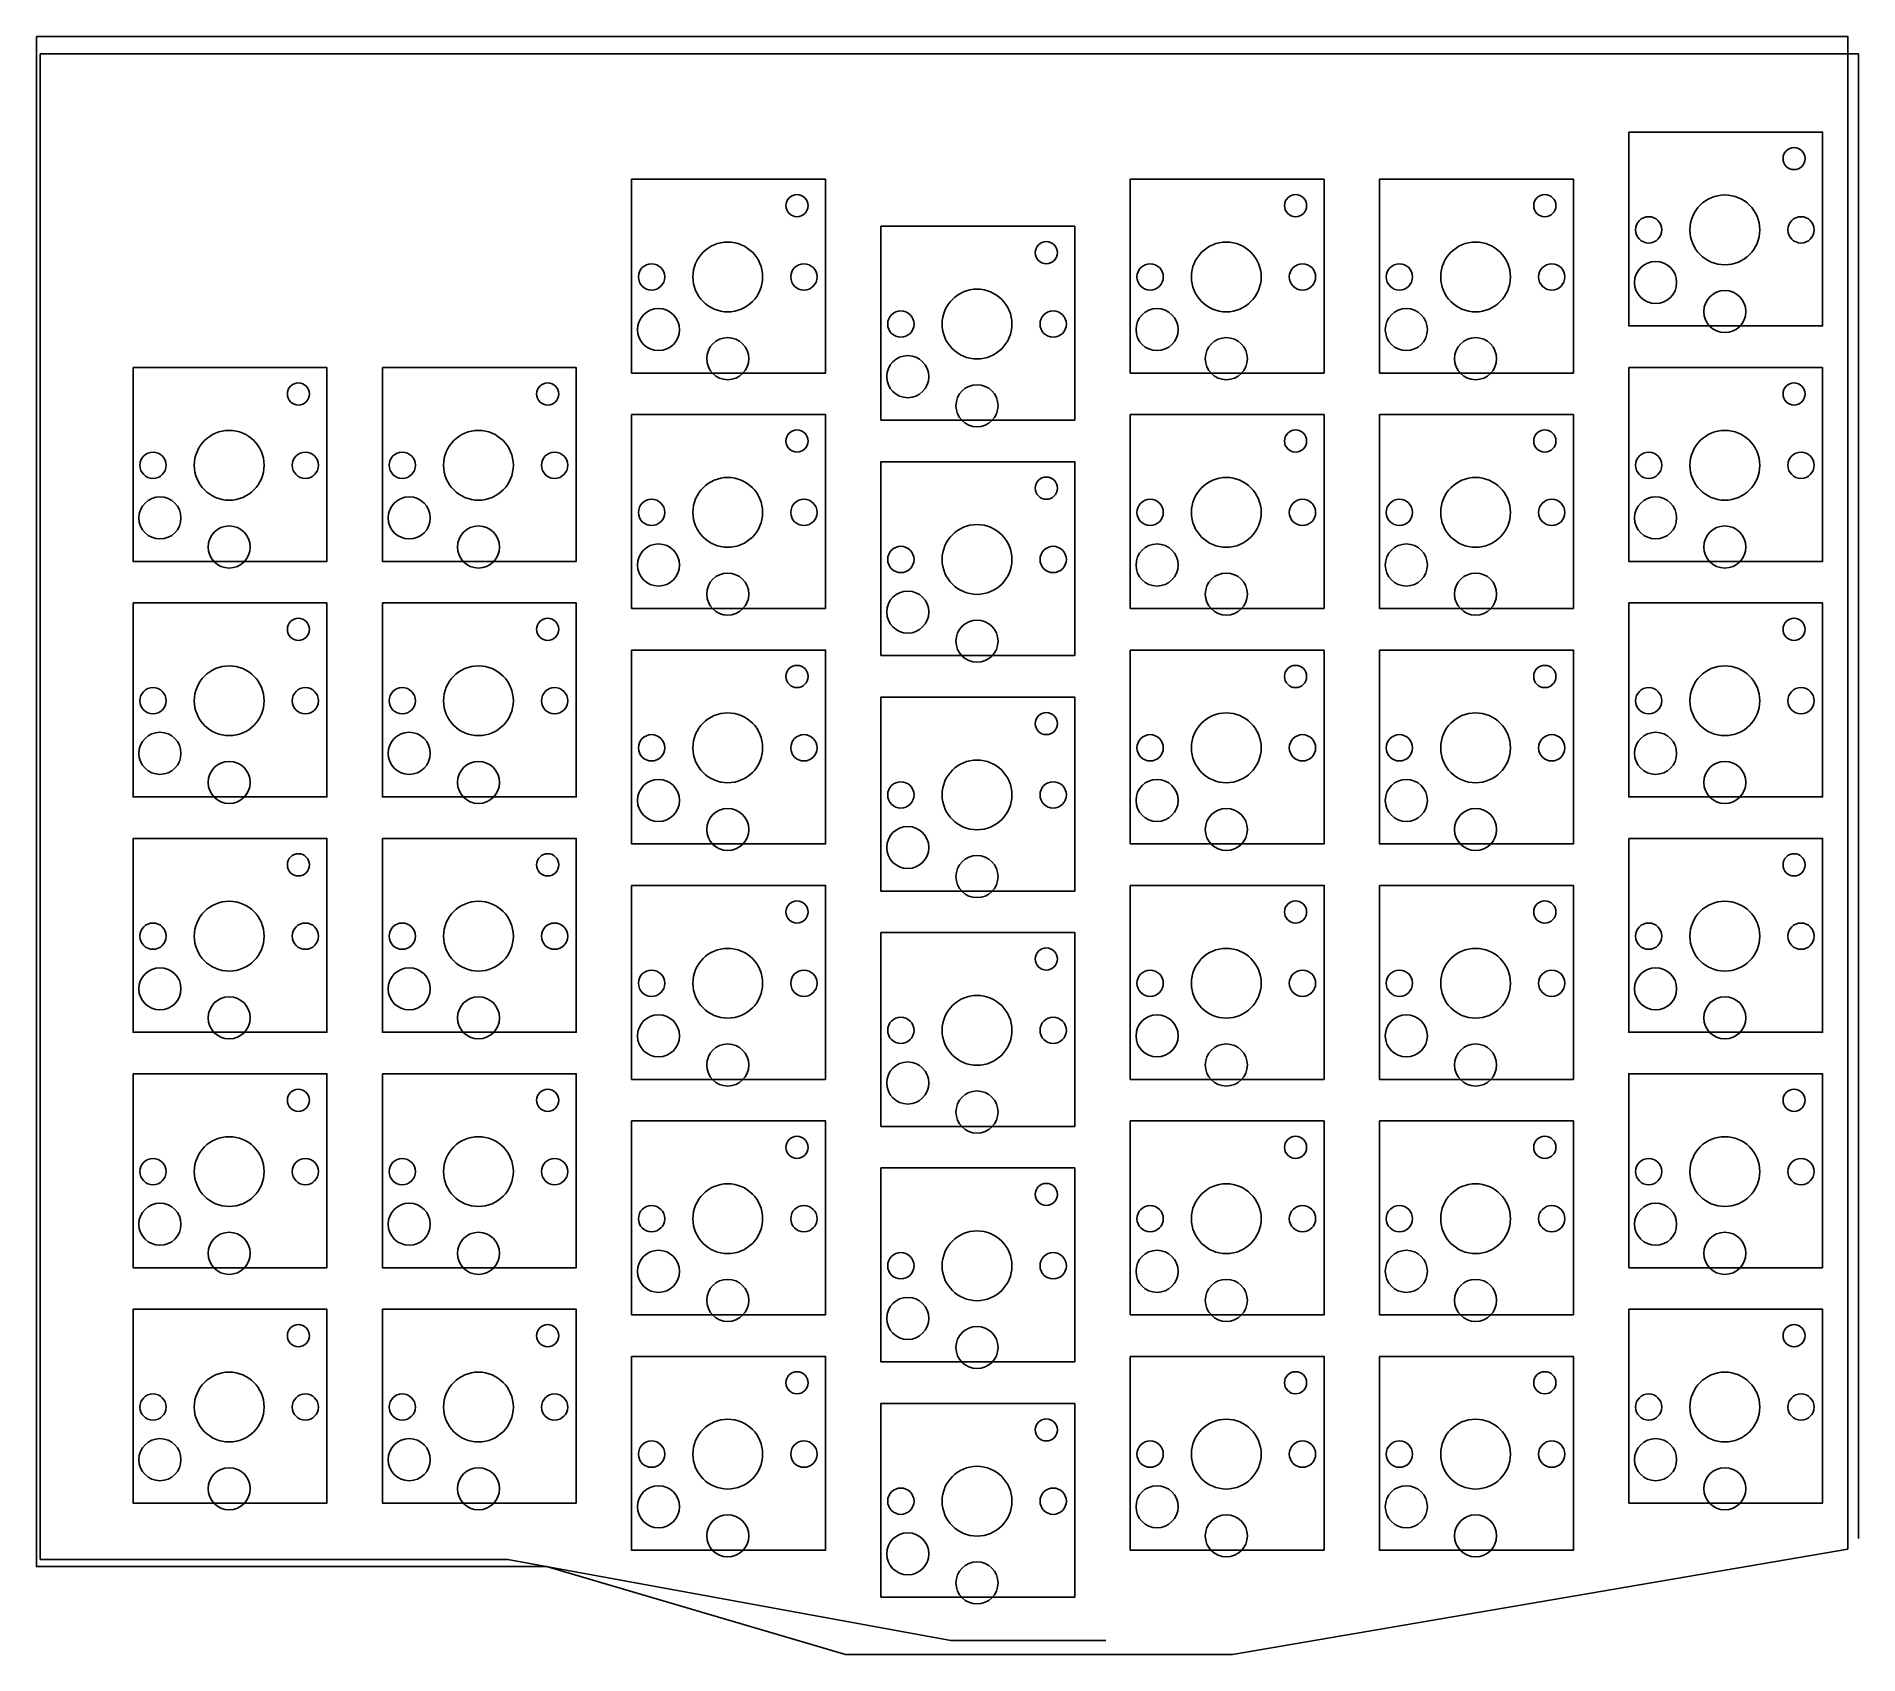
# Model space of a CAD drawing. Header units: millimetres. Extents: x -266 to -134, y -58 to 59.
import ezdxf

# ---------------------------------------------------------------- set-up
doc = ezdxf.new("R2010")
doc.units = ezdxf.units.MM
doc.layers.get('0').update_dxf_attribs({"linetype": 'CONTINUOUS'})

msp = doc.modelspace()

# ---------------------------------------------------------------- linework, layer by layer
for p, q in [((-265.29, 57.35), (-265.54, 57.35)), ((-265.54, 57.35), (-265.54, 51.25)), ((-134.23, 57.35), (-265.29, 57.35)), ((-134.23, 55.82), (-134.23, 57.35)), ((-134.23, -49.84), (-134.23, 55.82)), ((-265.54, 51.25), (-265.54, -51.37)), ((-265.54, -51.37), (-231.76, -51.37)), ((-231.76, -51.37), (-199.76, -57.21)), ((-199.76, -57.21), (-188.58, -57.21))]:
    msp.add_line(p, q)
for points in [[(-265.8, 58.62), (-135, 58.62), (-135, -50.61), (-179.44, -58.22), (-207.38, -58.22), (-228.97, -51.87), (-265.8, -51.87)], [(-150.82, 51.71), (-136.82, 51.71), (-136.82, 37.71), (-150.82, 37.71)], [(-222.82, 34.31), (-222.82, 48.31), (-208.82, 48.31), (-208.82, 34.31)], [(-186.82, 34.31), (-186.82, 48.31), (-172.82, 48.31), (-172.82, 34.31)], [(-168.82, 34.31), (-168.82, 48.31), (-154.82, 48.31), (-154.82, 34.31)], [(-190.82, 30.91), (-204.82, 30.91), (-204.82, 44.91), (-190.82, 44.91)], [(-258.82, 34.71), (-244.82, 34.71), (-244.82, 20.71), (-258.82, 20.71)], [(-240.82, 34.71), (-226.82, 34.71), (-226.82, 20.71), (-240.82, 20.71)], [(-150.82, 34.71), (-136.82, 34.71), (-136.82, 20.71), (-150.82, 20.71)], [(-222.82, 31.31), (-208.82, 31.31), (-208.82, 17.31), (-222.82, 17.31)], [(-186.82, 31.31), (-172.82, 31.31), (-172.82, 17.31), (-186.82, 17.31)], [(-168.82, 31.31), (-154.82, 31.31), (-154.82, 17.31), (-168.82, 17.31)], [(-204.82, 13.91), (-204.82, 27.91), (-190.82, 27.91), (-190.82, 13.91)], [(-258.82, 17.71), (-244.82, 17.71), (-244.82, 3.71), (-258.82, 3.71)], [(-240.82, 17.71), (-226.82, 17.71), (-226.82, 3.71), (-240.82, 3.71)], [(-150.82, 17.71), (-136.82, 17.71), (-136.82, 3.71), (-150.82, 3.71)], [(-222.82, 14.31), (-208.82, 14.31), (-208.82, 0.31), (-222.82, 0.31)], [(-186.82, 14.31), (-172.82, 14.31), (-172.82, 0.31), (-186.82, 0.31)], [(-168.82, 14.31), (-154.82, 14.31), (-154.82, 0.31), (-168.82, 0.31)], [(-190.82, -3.09), (-204.82, -3.09), (-204.82, 10.91), (-190.82, 10.91)], [(-258.82, 0.71), (-244.82, 0.71), (-244.82, -13.29), (-258.82, -13.29)], [(-240.82, 0.71), (-226.82, 0.71), (-226.82, -13.29), (-240.82, -13.29)], [(-150.82, 0.71), (-136.82, 0.71), (-136.82, -13.29), (-150.82, -13.29)], [(-222.82, -2.69), (-208.82, -2.69), (-208.82, -16.69), (-222.82, -16.69)], [(-186.82, -2.69), (-172.82, -2.69), (-172.82, -16.69), (-186.82, -16.69)], [(-168.82, -2.69), (-154.82, -2.69), (-154.82, -16.69), (-168.82, -16.69)], [(-204.82, -20.09), (-204.82, -6.09), (-190.82, -6.09), (-190.82, -20.09)], [(-258.82, -16.29), (-244.82, -16.29), (-244.82, -30.29), (-258.82, -30.29)], [(-240.82, -16.29), (-226.82, -16.29), (-226.82, -30.29), (-240.82, -30.29)], [(-136.82, -30.29), (-150.82, -30.29), (-150.82, -16.29), (-136.82, -16.29)], [(-222.82, -19.69), (-208.82, -19.69), (-208.82, -33.69), (-222.82, -33.69)], [(-186.82, -19.69), (-172.82, -19.69), (-172.82, -33.69), (-186.82, -33.69)], [(-168.82, -19.69), (-154.82, -19.69), (-154.82, -33.69), (-168.82, -33.69)], [(-190.82, -37.09), (-204.82, -37.09), (-204.82, -23.09), (-190.82, -23.09)], [(-258.82, -33.29), (-244.82, -33.29), (-244.82, -47.29), (-258.82, -47.29)], [(-240.82, -33.29), (-226.82, -33.29), (-226.82, -47.29), (-240.82, -47.29)], [(-150.82, -33.29), (-136.82, -33.29), (-136.82, -47.29), (-150.82, -47.29)], [(-222.82, -36.69), (-208.82, -36.69), (-208.82, -50.69), (-222.82, -50.69)], [(-186.82, -36.69), (-172.82, -36.69), (-172.82, -50.69), (-186.82, -50.69)], [(-168.82, -36.69), (-154.82, -36.69), (-154.82, -50.69), (-168.82, -50.69)], [(-204.82, -54.09), (-204.82, -40.09), (-190.82, -40.09), (-190.82, -54.09)]]:
    msp.add_lwpolyline(points, close=True)
for centre, radius in [((-138.88, 49.8), 0.8), ((-210.88, 46.4), 0.8), ((-174.88, 46.4), 0.8), ((-156.88, 46.4), 0.8), ((-143.88, 44.65), 2.52), ((-149.38, 44.65), 0.95), ((-138.38, 44.65), 0.95), ((-215.88, 41.25), 2.52), ((-192.88, 43), 0.8), ((-179.88, 41.25), 2.52), ((-161.88, 41.25), 2.52), ((-221.38, 41.25), 0.95), ((-210.38, 41.25), 0.95), ((-185.38, 41.25), 0.95), ((-174.38, 41.25), 0.95), ((-167.38, 41.25), 0.95), ((-156.38, 41.25), 0.95), ((-148.88, 40.85), 1.52), ((-197.88, 37.85), 2.52), ((-143.88, 38.75), 1.52), ((-220.88, 37.45), 1.52), ((-203.38, 37.85), 0.95), ((-192.38, 37.85), 0.95), ((-184.88, 37.45), 1.52), ((-166.88, 37.45), 1.52), ((-215.88, 35.35), 1.52), ((-179.88, 35.35), 1.52), ((-161.88, 35.35), 1.52), ((-202.88, 34.05), 1.52), ((-246.88, 32.8), 0.8), ((-228.88, 32.8), 0.8), ((-197.88, 31.95), 1.52), ((-138.88, 32.8), 0.8), ((-251.88, 27.65), 2.52), ((-233.88, 27.65), 2.52), ((-210.88, 29.4), 0.8), ((-174.88, 29.4), 0.8), ((-156.88, 29.4), 0.8), ((-143.88, 27.65), 2.52), ((-257.38, 27.65), 0.95), ((-246.38, 27.65), 0.95), ((-239.38, 27.65), 0.95), ((-228.38, 27.65), 0.95), ((-149.38, 27.65), 0.95), ((-138.38, 27.65), 0.95), ((-215.88, 24.25), 2.52), ((-192.88, 26), 0.8), ((-179.88, 24.25), 2.52), ((-161.88, 24.25), 2.52), ((-256.88, 23.85), 1.52), ((-238.88, 23.85), 1.52), ((-221.38, 24.25), 0.95), ((-210.38, 24.25), 0.95), ((-185.38, 24.25), 0.95), ((-174.38, 24.25), 0.95), ((-167.38, 24.25), 0.95), ((-156.38, 24.25), 0.95), ((-148.88, 23.85), 1.52), ((-251.88, 21.75), 1.52), ((-233.88, 21.75), 1.52), ((-197.88, 20.85), 2.52), ((-143.88, 21.75), 1.52), ((-220.88, 20.45), 1.52), ((-203.38, 20.85), 0.95), ((-192.38, 20.85), 0.95), ((-184.88, 20.45), 1.52), ((-166.88, 20.45), 1.52), ((-215.88, 18.35), 1.52), ((-179.88, 18.35), 1.52), ((-161.88, 18.35), 1.52), ((-202.88, 17.05), 1.52), ((-246.88, 15.8), 0.8), ((-228.88, 15.8), 0.8), ((-197.88, 14.95), 1.52), ((-138.88, 15.8), 0.8), ((-251.88, 10.65), 2.52), ((-233.88, 10.65), 2.52), ((-210.88, 12.4), 0.8), ((-174.88, 12.4), 0.8), ((-156.88, 12.4), 0.8), ((-143.88, 10.65), 2.52), ((-257.38, 10.65), 0.95), ((-246.38, 10.65), 0.95), ((-239.38, 10.65), 0.95), ((-228.38, 10.65), 0.95), ((-149.38, 10.65), 0.95), ((-138.38, 10.65), 0.95), ((-215.88, 7.25), 2.52), ((-192.88, 9), 0.8), ((-179.88, 7.25), 2.52), ((-161.88, 7.25), 2.52), ((-256.88, 6.85), 1.52), ((-238.88, 6.85), 1.52), ((-221.38, 7.25), 0.95), ((-210.38, 7.25), 0.95), ((-185.38, 7.25), 0.95), ((-174.38, 7.25), 0.95), ((-167.38, 7.25), 0.95), ((-156.38, 7.25), 0.95), ((-148.88, 6.85), 1.52), ((-251.88, 4.75), 1.52), ((-233.88, 4.75), 1.52), ((-197.88, 3.85), 2.52), ((-143.88, 4.75), 1.52), ((-220.88, 3.45), 1.52), ((-203.38, 3.85), 0.95), ((-192.38, 3.85), 0.95), ((-184.88, 3.45), 1.52), ((-166.88, 3.45), 1.52), ((-215.88, 1.35), 1.52), ((-179.88, 1.35), 1.52), ((-161.88, 1.35), 1.52), ((-202.88, 0.05), 1.52), ((-246.88, -1.2), 0.8), ((-228.88, -1.2), 0.8), ((-197.88, -2.05), 1.52), ((-138.88, -1.2), 0.8), ((-251.88, -6.35), 2.52), ((-233.88, -6.35), 2.52), ((-210.88, -4.6), 0.8), ((-174.88, -4.6), 0.8), ((-156.88, -4.6), 0.8), ((-143.88, -6.35), 2.52), ((-257.38, -6.35), 0.95), ((-246.38, -6.35), 0.95), ((-239.38, -6.35), 0.95), ((-228.38, -6.35), 0.95), ((-149.38, -6.35), 0.95), ((-138.38, -6.35), 0.95), ((-215.88, -9.75), 2.52), ((-192.88, -8), 0.8), ((-179.88, -9.75), 2.52), ((-161.88, -9.75), 2.52), ((-256.88, -10.15), 1.52), ((-238.88, -10.15), 1.52), ((-221.38, -9.75), 0.95), ((-210.38, -9.75), 0.95), ((-185.38, -9.75), 0.95), ((-174.38, -9.75), 0.95), ((-167.38, -9.75), 0.95), ((-156.38, -9.75), 0.95), ((-148.88, -10.15), 1.52), ((-251.88, -12.25), 1.52), ((-233.88, -12.25), 1.52), ((-197.88, -13.15), 2.52), ((-143.88, -12.25), 1.52), ((-220.88, -13.55), 1.52), ((-203.38, -13.15), 0.95), ((-192.38, -13.15), 0.95), ((-184.88, -13.55), 1.52), ((-166.88, -13.55), 1.52), ((-215.88, -15.65), 1.52), ((-179.88, -15.65), 1.52), ((-161.88, -15.65), 1.52), ((-202.88, -16.95), 1.52), ((-246.88, -18.2), 0.8), ((-228.88, -18.2), 0.8), ((-197.88, -19.05), 1.52), ((-138.88, -18.2), 0.8), ((-251.88, -23.35), 2.52), ((-233.88, -23.35), 2.52), ((-210.88, -21.6), 0.8), ((-174.88, -21.6), 0.8), ((-156.88, -21.6), 0.8), ((-143.88, -23.35), 2.52), ((-257.38, -23.35), 0.95), ((-246.38, -23.35), 0.95), ((-239.38, -23.35), 0.95), ((-228.38, -23.35), 0.95), ((-149.38, -23.35), 0.95), ((-138.38, -23.35), 0.95), ((-215.88, -26.75), 2.52), ((-192.88, -25), 0.8), ((-179.88, -26.75), 2.52), ((-161.88, -26.75), 2.52), ((-256.88, -27.15), 1.52), ((-238.88, -27.15), 1.52), ((-221.38, -26.75), 0.95), ((-210.38, -26.75), 0.95), ((-185.38, -26.75), 0.95), ((-174.38, -26.75), 0.95), ((-167.38, -26.75), 0.95), ((-156.38, -26.75), 0.95), ((-148.88, -27.15), 1.52), ((-197.88, -30.15), 2.52), ((-251.88, -29.25), 1.52), ((-233.88, -29.25), 1.52), ((-143.88, -29.25), 1.52), ((-220.88, -30.55), 1.52), ((-203.38, -30.15), 0.95), ((-192.38, -30.15), 0.95), ((-184.88, -30.55), 1.52), ((-166.88, -30.55), 1.52), ((-215.88, -32.65), 1.52), ((-179.88, -32.65), 1.52), ((-161.88, -32.65), 1.52), ((-202.88, -33.95), 1.52), ((-246.88, -35.2), 0.8), ((-228.88, -35.2), 0.8), ((-197.88, -36.05), 1.52), ((-138.88, -35.2), 0.8), ((-251.88, -40.35), 2.52), ((-233.88, -40.35), 2.52), ((-210.88, -38.6), 0.8), ((-174.88, -38.6), 0.8), ((-156.88, -38.6), 0.8), ((-143.88, -40.35), 2.52), ((-257.38, -40.35), 0.95), ((-246.38, -40.35), 0.95), ((-239.38, -40.35), 0.95), ((-228.38, -40.35), 0.95), ((-149.38, -40.35), 0.95), ((-138.38, -40.35), 0.95), ((-215.88, -43.75), 2.52), ((-192.88, -42), 0.8), ((-179.88, -43.75), 2.52), ((-161.88, -43.75), 2.52), ((-256.88, -44.15), 1.52), ((-238.88, -44.15), 1.52), ((-221.38, -43.75), 0.95), ((-210.38, -43.75), 0.95), ((-185.38, -43.75), 0.95), ((-174.38, -43.75), 0.95), ((-167.38, -43.75), 0.95), ((-156.38, -43.75), 0.95), ((-148.88, -44.15), 1.52), ((-251.88, -46.25), 1.52), ((-233.88, -46.25), 1.52), ((-197.88, -47.15), 2.52), ((-143.88, -46.25), 1.52), ((-220.88, -47.55), 1.52), ((-184.88, -47.55), 1.52), ((-166.88, -47.55), 1.52), ((-203.38, -47.15), 0.95), ((-192.38, -47.15), 0.95), ((-215.88, -49.65), 1.52), ((-179.88, -49.65), 1.52), ((-161.88, -49.65), 1.52), ((-202.88, -50.95), 1.52), ((-197.88, -53.05), 1.52)]:
    msp.add_circle(centre, radius)

doc.saveas('drawing.dxf')
